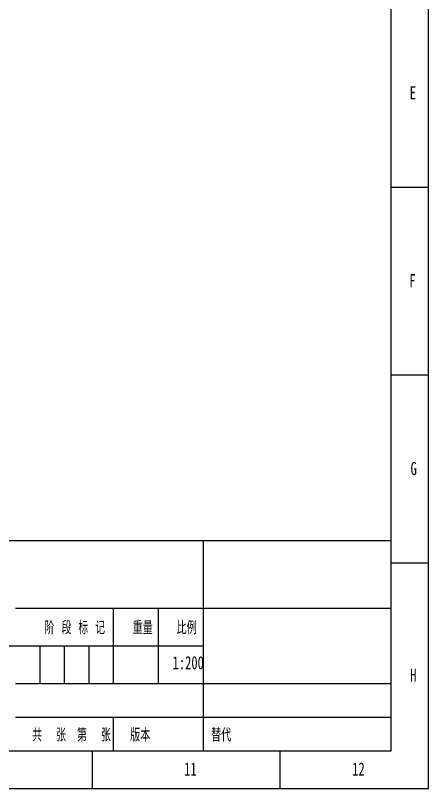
# Model space of a CAD drawing. Header units: millimetres. Extents: x 0 to 594, y 0 to 420.
# Drawn here: x 484 to 594, y 0 to 205.8 of the extents above; entities that cross this region are included whole.
import ezdxf

# ---------------------------------------------------------------- set-up
doc = ezdxf.new("R2010")
doc.units = ezdxf.units.MM
for name, color, linetype in [('10', 7, 'Continuous'), ('5', 7, 'Continuous'), ('SLD-0', 7, 'Continuous')]:
    doc.layers.add(name, color=color, linetype=linetype)
doc.styles.add('SLDTEXTSTYLE0', font='TXT', dxfattribs={"width": 0.7, "bigfont": 'bigfont'})
doc.styles.add('SLDTEXTSTYLE1', font='TXT', dxfattribs={"width": 0.614286, "bigfont": 'bigfont'})
doc.styles.add('SLDTEXTSTYLE2', font='TXT', dxfattribs={"width": 0.6, "bigfont": 'bigfont'})
doc.styles.add('SLDTEXTSTYLE3', font='TXT', dxfattribs={"width": 0.7})

msp = doc.modelspace()

# ---------------------------------------------------------------- linework, layer by layer
at = {"layer": '5', "color": 7}
for p, q in [((594.01, 0), (594.01, 420)), ((490.5, 38), (490.5, 28)), ((497, 38), (497, 28)), ((503.5, 38), (503.5, 28)), ((0, 0), (594.01, 0))]:
    msp.add_line(p, q, dxfattribs=at)
at = {"layer": '5', "color": 7, "lineweight": 25}
for p, q in [((584.01, 10), (584.01, 410)), ((404, 66), (584, 66)), ((534, 66), (534, 38)), ((484, 48), (584, 48)), ((510, 48), (510, 28)), ((522, 48), (522, 28)), ((404, 38), (534, 38)), ((534, 38), (534, 10)), ((484, 28), (584, 28)), ((484.01, 18.98), (584.01, 18.98)), ((510, 18.98), (510, 10)), ((0, 10), (584.01, 10))]:
    msp.add_line(p, q, dxfattribs=at)
at = {"layer": '5'}
for p, q in [((594.01, 160), (584.01, 160)), ((594.01, 110), (584.01, 110)), ((594.01, 60), (584.01, 60)), ((504.5, 0), (504.5, 10)), ((554.5, 0), (554.5, 10))]:
    msp.add_line(p, q, dxfattribs=at)

# ---------------------------------------------------------------- texts
at = {"layer": '10', "char_height": 3.5, "attachment_point": 2, "style": 'SLDTEXTSTYLE3'}
for s, insert in [('E', (589.83, 186.95)), ('F', (589.73, 136.95)), ('G', (590.05, 86.95)), ('H', (589.94, 31.95)), ('11', (530.59, 6.95)), ('12', (575.34, 6.95))]:
    msp.add_mtext(s, dxfattribs=dict(at, insert=insert))
at = {"layer": '10', "color": 7, "char_height": 3.5, "attachment_point": 2}
for s, insert, style in [('阶 段 标 记', (499.81, 44.57), 'SLDTEXTSTYLE1'), ('重量', (517.9, 44.57), 'SLDTEXTSTYLE0'), ('比例', (529.6, 44.57), 'SLDTEXTSTYLE0'), ('共  张', (492.95, 16), 'SLDTEXTSTYLE2'), ('第  张', (504.9, 16), 'SLDTEXTSTYLE2'), ('版本', (517.23, 16), 'SLDTEXTSTYLE0')]:
    msp.add_mtext(s, dxfattribs=dict(at, insert=insert, style=style))
at = {"layer": 'SLD-0', "char_height": 3.5}
for s, insert, attachment_point, style in [('1:200', (530.01, 35.24), 2, 'SLDTEXTSTYLE3'), ('替代', (536.08, 16), 1, 'SLDTEXTSTYLE0')]:
    msp.add_mtext(s, dxfattribs=dict(at, insert=insert, attachment_point=attachment_point, style=style))

doc.saveas('drawing.dxf')
